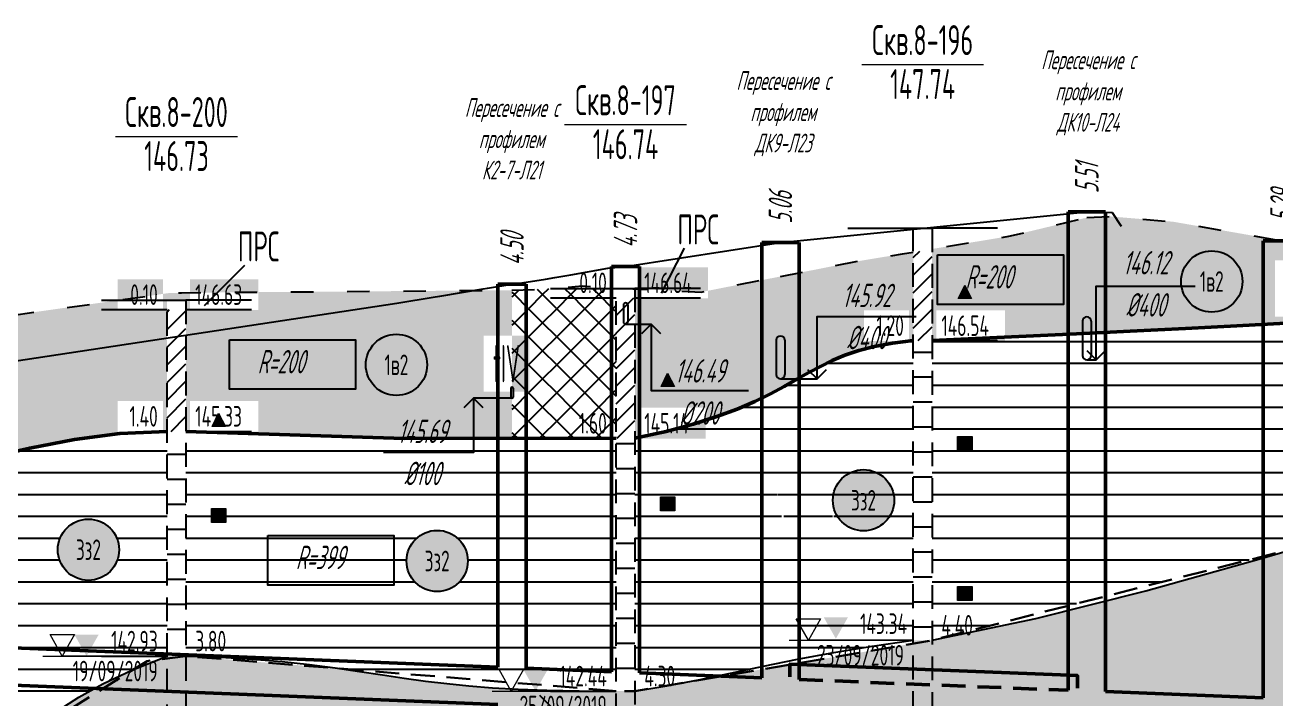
# Model space of a CAD drawing. Header units: metres. Extents: x -30 to 1753, y -860 to 400.
# Drawn here: x 185.7 to 319.2, y -205.3 to -133.3 of the extents above; entities that cross this region are included whole.
import ezdxf
from ezdxf.enums import TextEntityAlignment as Align

# ---------------------------------------------------------------- set-up
doc = ezdxf.new("R2010")
doc.units = ezdxf.units.M
doc.header["$LTSCALE"] = 0.2
doc.linetypes.add('ACAD_ISO03W100', pattern=[30, 12, -18])
doc.linetypes.add('штриховая', pattern=[19.05, 12.7, -6.35])
for name, color, linetype in [('Level 1', 7, 'Continuous'), ('МГТ_ИГ_Геология', 252, 'Continuous'), ('Примыкания', 7, 'Continuous'), ('Проектная земля', 7, 'Continuous'), ('Трубы', 7, 'Continuous'), ('Узлы', 7, 'Continuous'), ('Футляры', 7, 'Continuous'), ('Чёрная земля', 7, 'ACAD_ISO03W100')]:
    doc.layers.add(name, color=color, linetype=linetype)
doc.styles.add('SPDS', font='SPDS', dxfattribs={"width": 0.7, "oblique": 15, "height": 2.5})
doc.styles.get("Standard").update_dxf_attribs({"font": 'SPDS.shx', "width": 0.7, "oblique": 15, "height": 3})
doc.styles.add('Стиль Simplex', font='simplex.shx')
doc.dimstyles.new('ISO-25', dxfattribs={"dimtxt": 2.5, "dimasz": 2.5, "dimexe": 1.25, "dimexo": 0.625, "dimtad": 1, "dimtxsty": 'Standard', "dimcen": 2.5, "dimadec": 0, "dimazin": 0, "dimtfac": 1, "dimtmove": 0, "dimatfit": 3, "dimfxl": 1, "dimarcsym": 0})
pattern_1 = [(225, (3.8933, 581.8943), (3e-16, -3), [2.1213, -2.121341]), (315, (2.3933, 583.3943), (3, 0), [2.1213, -2.121341]), (45, (0.8933, 581.8943), (0, 3), [2.1213, -2.121341]), (135, (2.3933, 580.3943), (-3, 3e-16), [2.1213, -2.121341])]

# ---------------------------------------------------------------- blocks, each defined once
blk = doc.blocks.new('_OBLIQUE')
at = {"color": 0, "linetype": 'ByBlock', "lineweight": -2}
blk.add_line((0.5, 0.5), (-0.5, -0.5), dxfattribs=at)
blk = doc.blocks.new('*D27')
at = {"layer": 'Defpoints', "color": 0, "transparency": 16777216}
for p in [(241.8, -206.12), (241.8, -229.45), (241.8, -229.45)]:
    blk.add_point(p, dxfattribs=at)
at = {"layer": 'Примыкания', "color": 0, "lineweight": -2, "transparency": 16777216}
for p, q in [((241.8, -206.12), (241.8, -214.02)), ((242.43, -206.12), (243.05, -206.12)), ((241.8, -229.45), (241.8, -221)), ((242.42, -229.45), (243.05, -229.45))]:
    blk.add_line(p, q, dxfattribs=at)
at = {"layer": 'Примыкания', "color": 0, "lineweight": -2, "transparency": 16777216, "xscale": 2.5, "yscale": 2.5, "zscale": 2.5}
for p, rotation in [((241.8, -206.12), 89.99508822452093), ((241.8, -229.45), 269.995088224521)]:
    blk.add_blockref('_OBLIQUE', p, dxfattribs=dict(at, rotation=rotation))
at = {"layer": 'Примыкания', "color": 0, "transparency": 16777216, "insert": (241.8, -217.51), "char_height": 3, "width": 5.8875, "attachment_point": 5, "rotation": 89.9951}
blk.add_mtext('2,33', dxfattribs=at)
blk = doc.blocks.new('PR_KV')
at = {"layer": 'Level 1', "linetype": 'Continuous', "lineweight": 0}
blk.add_hatch(color=252, dxfattribs=at).paths.add_polyline_path([(-0.077, 0.075), (0.077, 0.075), (0.077, -0.075), (-0.077, -0.075)])
at = {"layer": 'Level 1', "color": 252, "linetype": 'Continuous', "lineweight": 0, "flags": 128}
blk.add_lwpolyline([(-0.077, 0.075), (0.077, 0.075), (0.077, -0.075), (-0.077, -0.075)], close=True, dxfattribs=at)
blk = doc.blocks.new('PR_TR')
at = {"layer": 'Level 1', "linetype": 'Continuous', "lineweight": 0}
blk.add_hatch(color=252, dxfattribs=at).paths.add_polyline_path([(0.072, -0.049), (-0.071, -0.049), (-0.001, 0.094)])
at = {"layer": 'Level 1', "color": 252, "linetype": 'Continuous', "lineweight": 0, "flags": 128}
blk.add_lwpolyline([(0.072, -0.049), (-0.071, -0.049), (-0.001, 0.094)], close=True, dxfattribs=at)
blk = doc.blocks.new('круг3_-25_2')
at = {"true_color": 0xffffff}
blk.add_hatch(color=7, dxfattribs=at).paths.add_polyline_path([(-0.327, 0, 1), (0.327, 0, 1)])
at = {"color": 7, "lineweight": 25}
blk.add_circle((0, 0), 0.327, dxfattribs=at)
at = {"color": 18, "lineweight": 25, "true_color": 0x000000, "style": 'Стиль Simplex', "width": 0.590909}
blk.add_text('3з2', height=0.22, dxfattribs=at).set_placement((0, 0), align=Align.MIDDLE_CENTER)
blk = doc.blocks.new('круг1_-30_2')
at = {"layer": 'МГТ_ИГ_Геология', "true_color": 0xffffff}
blk.add_hatch(color=7, dxfattribs=at).paths.add_polyline_path([(-0.327, 0, 1), (0.327, 0, 1)])
at = {"color": 7, "lineweight": 25}
blk.add_circle((0, 0), 0.327, dxfattribs=at)
at = {"color": 7, "lineweight": 25, "style": 'Стиль Simplex', "width": 0.590909}
blk.add_text('1в2', height=0.22, dxfattribs=at).set_placement((0, 0), align=Align.MIDDLE_CENTER)

msp = doc.modelspace()

# ---------------------------------------------------------------- hatches: boundary and pattern name
at = {"layer": 'МГТ_ИГ_Геология'}
h = msp.add_hatch(dxfattribs=at)
h.set_pattern_fill('GR24', color=256, scale=10, style=0, pattern_type=2)
h.set_pattern_definition(pattern_1)
h.paths.add_polyline_path([(126.388, -174.716), (120.969, -176.343), (104.54, -179.552), (90.901, -182.3), (82.5, -184.156), (82.5, -188.795), (126.388, -188.795)])
edge = h.paths.add_edge_path(flags=16)
edge.add_arc((113.942, -183.678), 3.273, 0, 360)
h.paths.add_polyline_path([(126.388, -188.795), (82.5, -188.795), (82.5, -203.972), (126.388, -203.972)])
edge = h.paths.add_edge_path(flags=16)
edge.add_arc((112.751, -198.164), 0.305, 0, 360)
h.paths.add_polyline_path([(134.967, -173.795), (136.967, -173.795), (136.967, -188.795), (139.681, -186.711), (141.772, -184.992), (143.387, -183.415), (144.673, -181.761), (145.776, -179.808), (146.841, -177.336), (148.015, -174.123), (149.445, -169.95), (131.678, -173.388), (129.107, -173.418), (126.638, -175.21), (126.388, -174.716), (126.388, -188.795), (134.967, -188.795)])
h.paths.add_polyline_path([(139.756, -181.289), (140.456, -179.859), (141.186, -181.289)], flags=16)
h.paths.add_polyline_path([(134.967, -188.795), (126.388, -188.795), (126.388, -203.972), (134.967, -203.972)])
h.paths.add_polyline_path([(150.115, -190.146), (152.618, -187.066), (155.174, -184.83), (155.174, -168.841), (149.445, -169.95), (148.015, -174.123), (146.841, -177.336), (145.776, -179.808), (144.673, -181.761), (143.387, -183.415), (141.772, -184.992), (139.681, -186.711), (136.967, -188.795), (136.967, -203.795), (140.222, -202.318), (143.002, -199.909), (145.469, -196.874), (147.786, -193.518)])
h.paths.add_polyline_path([(141.237, -196.045), (141.237, -197.545), (139.697, -197.545), (139.697, -196.045)], flags=16)
h.paths.add_polyline_path([(158.794, -168.15), (155.174, -168.841), (155.174, -184.83), (155.457, -184.582), (158.794, -183)])
h.paths.add_polyline_path([(166.379, -168), (160.794, -168), (160.794, -183), (166.328, -182.511), (166.379, -182.503)])
h.paths.add_polyline_path([(182.125, -170.958), (182.412, -169.551), (182.587, -168.131), (182.694, -166.515), (182.778, -164.522), (170.045, -166.33), (168.235, -166.344), (166.379, -166.701), (166.379, -182.503), (171.552, -181.695), (176.543, -180.671), (178.963, -180.117), (180.146, -176.933), (181.037, -174.466), (181.682, -172.536)])
edge = h.paths.add_edge_path(flags=16)
edge.add_arc((170.325, -173.848), 3.273, 0, 360)
h.paths.add_polyline_path([(200.819, -162.7), (195.608, -162.7), (182.778, -164.522), (182.694, -166.515), (182.587, -168.131), (182.412, -169.551), (182.125, -170.958), (181.682, -172.536), (181.037, -174.466), (180.146, -176.933), (178.963, -180.117), (181.383, -179.563), (186.151, -178.49), (190.926, -177.575), (195.789, -176.937), (200.819, -176.7)])
h.paths.add_polyline_path([(237.624, -161.634), (202.347, -161.897), (200.922, -161.945), (195.608, -162.7), (200.819, -162.7), (202.819, -162.7), (202.819, -176.7), (226.111, -177.452), (237.624, -177.452)])
edge = h.paths.add_edge_path(flags=16)
edge.add_arc((225.294, -169.595), 3.273, 0, 360)
h.paths.add_polyline_path([(207.038, -176.194), (205.608, -176.194), (206.308, -174.764)], flags=16)
h.paths.add_polyline_path([(266.274, -160.162), (257.828, -161.825), (250.744, -161.486), (250.744, -177.438), (254.082, -176.702), (256.98, -175.929), (259.489, -175.13), (261.662, -174.318), (263.549, -173.502), (265.204, -172.693), (266.274, -172.121)])
h.paths.add_polyline_path([(254.963, -171.932), (253.533, -171.932), (254.233, -170.502)], flags=16)
h.paths.add_polyline_path([(280.454, -157.554), (279.313, -157.743), (274.493, -158.543), (266.274, -160.162), (266.274, -172.121), (266.678, -171.905), (268.023, -171.146), (269.292, -170.429), (270.536, -169.758), (271.809, -169.139), (273.163, -168.578), (274.652, -168.08), (276.328, -167.649), (278.245, -167.293), (280.454, -167.015)])
h.paths.add_polyline_path([(298.974, -153.875), (290.834, -155.837), (282.454, -157.223), (282.454, -167.015), (290.169, -166.645), (297.179, -166.306), (298.974, -166.219)])
h.paths.add_polyline_path([(286.674, -162.509), (285.244, -162.509), (285.944, -161.079)], flags=16)
h.paths.add_polyline_path([(319.926, -156.36), (319.802, -156.351), (308.198, -154.315), (301.392, -153.74), (298.974, -153.875), (298.974, -166.219), (303.587, -165.994), (309.495, -165.701), (315.004, -165.42), (319.921, -165.16)])
edge = h.paths.add_edge_path(flags=16)
edge.add_arc((312.313, -160.697), 3.273, 0, 360)
h.paths.add_polyline_path([(337.424, -162.189), (337.011, -161.256), (336.732, -160.3), (336.542, -159.305), (336.393, -158.249), (336.241, -157.114), (336.039, -155.881), (320.631, -156.277), (319.926, -156.36), (319.921, -165.16), (320.217, -165.145), (325.235, -164.87), (330.159, -164.587), (335.078, -164.294), (338.834, -164.07), (338.016, -163.121)])
h.paths.add_polyline_path([(370.831, -154.059), (369.327, -154.285), (352.162, -155.991), (343.45, -155.701), (338.529, -155.817), (336.039, -155.881), (336.241, -157.114), (336.393, -158.249), (336.542, -159.305), (336.732, -160.3), (337.011, -161.256), (337.424, -162.189), (338.016, -163.121), (338.834, -164.07), (340.018, -163.999), (344.993, -163.711), (350.014, -163.443), (355.096, -163.204), (360.251, -163.007), (365.492, -162.86), (370.804, -162.777), (370.831, -162.739)])
edge = h.paths.add_edge_path(flags=16)
edge.add_arc((353.112, -159.516), 3.273, 0, 360)
h.paths.add_polyline_path([(137.417, -188.845), (144.708, -188.845), (144.708, -185.545), (137.417, -185.545)], flags=16)
h.paths.add_polyline_path([(129.703, -188.845), (134.517, -188.845), (134.517, -185.545), (129.703, -185.545)])
h.paths.add_polyline_path([(129.455, -203.845), (134.517, -203.845), (134.517, -200.545), (129.455, -200.545)], flags=16)
h.paths.add_polyline_path([(153.529, -183.05), (158.344, -183.05), (158.344, -179.75), (153.529, -179.75)])
h.paths.add_polyline_path([(137.417, -203.845), (144.708, -203.845), (144.708, -200.545), (137.417, -200.545)])
h.paths.add_polyline_path([(161.244, -183.05), (168.534, -183.05), (168.534, -179.75), (161.244, -179.75)])
h.paths.add_polyline_path([(161.244, -168.05), (168.534, -168.05), (168.534, -164.75), (161.244, -164.75)])
h.paths.add_polyline_path([(195.554, -176.75), (200.369, -176.75), (200.369, -173.45), (195.554, -173.45)], flags=16)
h.paths.add_polyline_path([(195.554, -163.75), (200.369, -163.75), (200.369, -160.45), (195.554, -160.45)])
h.paths.add_polyline_path([(234.596, -172.467), (239.491, -172.467), (239.491, -166.467), (234.596, -166.467)])
h.paths.add_polyline_path([(203.269, -176.75), (210.559, -176.75), (210.559, -173.45), (203.269, -173.45)], flags=17)
h.paths.add_polyline_path([(203.269, -163.75), (210.559, -163.75), (210.559, -160.45), (203.269, -160.45)])
h.paths.add_polyline_path([(251.194, -177.488), (258.299, -177.488), (258.299, -174.188), (251.194, -174.188)])
h.paths.add_polyline_path([(251.194, -162.488), (258.547, -162.488), (258.547, -159.188), (251.194, -159.188)])
h.paths.add_polyline_path([(275.19, -167.065), (280.004, -167.065), (280.004, -163.765), (275.19, -163.765)], flags=16)
h.paths.add_polyline_path([(282.904, -167.065), (290.257, -167.065), (290.257, -163.765), (282.904, -163.765)])
h.paths.add_polyline_path([(310.247, -162.347), (314.38, -162.347), (314.38, -159.047), (310.247, -159.047)], flags=0)
h.paths.add_polyline_path([(319.074, -164.455), (323.97, -164.455), (323.97, -158.455), (319.074, -158.455)])
h.paths.add_polyline_path([(350.21, -161.166), (356.015, -161.166), (356.015, -157.866), (350.21, -157.866)], flags=16)
h = msp.add_hatch(dxfattribs=at)
h.set_pattern_fill('CONSIST', color=256, scale=0.42, style=0, pattern_type=2)
h.set_pattern_definition([(45, (263.9291, -1632.4148), (-0.9429269, 0.9429269), [])])
h.paths.add_polyline_path([(282.454, -157.223), (280.454, -157.554), (280.454, -167.015), (282.454, -167.015)])
h = msp.add_hatch(dxfattribs=at)
h.set_pattern_fill('GR24', color=256, scale=10, style=0, pattern_type=2)
h.set_pattern_definition(pattern_1)
h.paths.add_polyline_path([(248.744, -161.438), (241.776, -161.438), (241.213, -161.485), (237.624, -161.634), (237.624, -177.445), (248.744, -177.438)])
h.paths.add_polyline_path([(234.596, -172.467), (239.491, -172.467), (239.491, -166.467), (234.596, -166.467)], flags=9)
h.paths.add_polyline_path([(243.48, -177.488), (248.294, -177.488), (248.294, -174.188), (243.48, -174.188)], flags=9)
h.paths.add_polyline_path([(243.48, -162.488), (248.294, -162.488), (248.294, -159.188), (243.48, -159.188)], flags=9)
h = msp.add_hatch(dxfattribs=at)
h.set_pattern_fill('GR07', color=256, scale=10, style=0, pattern_type=2)
h.set_pattern_definition([(0, (0.803, 581.894), (0, 7), [16.33, 0]), (0, (0.803, 584.224), (0, 7), [16.33, 0]), (0, (0.803, 586.564), (0, 7), [16.33, 0])])
h.paths.add_polyline_path([(200.819, -176.7), (195.789, -176.937), (190.926, -177.575), (186.151, -178.49), (181.383, -179.563), (183.737, -189.837), (181.937, -201.237), (176.604, -214.941), (177.595, -214.46), (177.733, -214.387), (184.434, -210.178), (184.466, -210.153), (185.933, -208.972), (187.505, -207.731), (189.294, -206.432), (191.408, -205.077), (193.96, -203.669), (197.06, -202.209), (197.226, -202.143), (198.677, -201.231), (199.881, -201.076), (200.819, -200.7)])
edge = h.paths.add_edge_path(flags=16)
edge.add_arc((192.42, -189.344), 3.273, 0, 360)
h.paths.add_polyline_path([(237.624, -177.445), (226.111, -177.452), (202.819, -176.7), (202.819, -200.7), (206.508, -200.815), (209.918, -201.016), (213.078, -201.287), (216.017, -201.609), (218.763, -201.965), (219.297, -202.041), (237.004, -203.483), (236.244, -202.138), (237.624, -202.138)])
edge = h.paths.add_edge_path(flags=16)
edge.add_arc((229.64, -190.547), 3.273, 0, 360)
h.paths.add_polyline_path([(207.089, -186.45), (205.549, -186.45), (205.549, -184.95), (207.089, -184.95)], flags=16)
h.paths.add_polyline_path([(237.004, -203.483), (219.297, -202.041), (221.345, -202.336), (223.792, -202.706), (226.132, -203.056), (228.402, -203.371), (230.673, -203.648), (233.024, -203.885), (235.534, -204.081), (237.402, -204.186)])
h.paths.add_polyline_path([(238.715, -203.622), (237.703, -204.157), (237.678, -204.202), (238.282, -204.236), (241.347, -204.348), (244.808, -204.416), (248.744, -204.438)])
h.paths.add_polyline_path([(248.744, -177.438), (237.631, -177.445), (237.624, -177.452), (237.624, -202.138), (238.844, -202.138), (238.037, -203.567), (248.744, -204.438)])
edge = h.paths.add_edge_path()
edge.add_arc((269.19, -184.062), 3.273, 180, 207.033, ccw=False)
edge.add_arc((269.19, -184.062), 3.273, 152.967, 180, ccw=False)
edge.add_line((266.274, -182.575), (266.274, -172.121))
edge.add_line((266.274, -172.121), (265.204, -172.693))
edge.add_line((265.204, -172.693), (263.549, -173.502))
edge.add_line((263.549, -173.502), (261.662, -174.318))
edge.add_line((261.662, -174.318), (259.489, -175.13))
edge.add_line((259.489, -175.13), (256.98, -175.929))
edge.add_line((256.98, -175.929), (254.082, -176.702))
edge.add_line((254.082, -176.702), (250.744, -177.438))
edge.add_line((250.744, -177.438), (250.744, -204.438))
edge.add_line((250.744, -204.438), (255.507, -203.624))
edge.add_line((255.507, -203.624), (257.519, -203.241))
edge.add_line((257.519, -203.241), (260.942, -202.537))
edge.add_line((260.942, -202.537), (264.457, -201.796))
edge.add_line((264.457, -201.796), (266.274, -201.424))
edge.add_line((266.274, -201.424), (266.274, -185.55))
h.paths.add_polyline_path([(255.014, -185.188), (253.474, -185.188), (253.474, -183.688), (255.014, -183.688)], flags=16)
edge = h.paths.add_edge_path()
edge.add_line((280.454, -167.015), (278.245, -167.293))
edge.add_line((278.245, -167.293), (276.328, -167.649))
edge.add_line((276.328, -167.649), (274.652, -168.08))
edge.add_line((274.652, -168.08), (273.163, -168.578))
edge.add_line((273.163, -168.578), (271.809, -169.139))
edge.add_line((271.809, -169.139), (270.536, -169.758))
edge.add_line((270.536, -169.758), (269.292, -170.429))
edge.add_line((269.292, -170.429), (268.023, -171.146))
edge.add_line((268.023, -171.146), (266.678, -171.905))
edge.add_line((266.678, -171.905), (266.274, -172.121))
edge.add_line((266.274, -172.121), (266.274, -182.575))
edge.add_arc((269.241, -183.847), 3.228, 156.78387, 356.18313)
edge.add_arc((269.19, -184.062), 3.273, 207.033, 360, ccw=False)
edge.add_line((266.274, -185.55), (266.274, -201.424))
edge.add_line((266.274, -201.424), (268.115, -201.048))
edge.add_line((268.115, -201.048), (271.967, -200.317))
edge.add_line((271.967, -200.317), (276.063, -199.63))
edge.add_line((276.063, -199.63), (280.454, -199.015))
edge.add_line((280.454, -199.015), (280.454, -167.015))
h.paths.add_polyline_path([(298.974, -166.219), (297.179, -166.306), (290.169, -166.645), (282.454, -167.015), (282.454, -199.015), (298.974, -194.824)])
h.paths.add_polyline_path([(286.724, -178.765), (285.184, -178.765), (285.184, -177.265), (286.724, -177.265)], flags=16)
h.paths.add_polyline_path([(286.724, -193.265), (286.724, -194.765), (285.184, -194.765), (285.184, -193.265)], flags=16)
h.paths.add_polyline_path([(319.921, -165.16), (315.004, -165.42), (309.495, -165.701), (303.587, -165.994), (298.974, -166.219), (298.974, -194.824), (319.91, -189.513)])
h.paths.add_polyline_path([(370.831, -162.777), (365.492, -162.86), (360.251, -163.007), (355.096, -163.204), (350.014, -163.443), (344.993, -163.711), (340.018, -163.999), (335.078, -164.294), (330.159, -164.587), (325.235, -164.87), (320.217, -165.145), (319.921, -165.16), (319.91, -189.513), (321.799, -189.034), (329.4, -186.813), (341.123, -183.411), (352.162, -180.397), (362.178, -178.037), (370.831, -176.595)])
edge = h.paths.add_edge_path(flags=0)
edge.add_arc((328.661, -176.132), 0.625, 0, 360)
h.paths.add_polyline_path([(326.626, -177.782), (330.697, -177.782), (330.697, -174.482), (326.626, -174.482)], flags=16)
h = msp.add_hatch(dxfattribs=at)
h.set_pattern_fill('CONSIST', color=256, scale=0.42, style=0, pattern_type=2)
h.set_pattern_definition([(45, (200.5145, -1628.8384), (-0.9429269, 0.9429269), [])])
h.paths.add_polyline_path([(248.744, -162.438), (250.744, -162.438), (250.744, -177.438), (248.744, -177.438)])
h = msp.add_hatch(dxfattribs=at)
h.set_pattern_fill('CONSIST', color=256, scale=0.42, style=0, pattern_type=2)
h.set_pattern_definition([(45, (103.8789, -1630), (-0.9429269, 0.9429269), [])])
h.paths.add_polyline_path([(200.819, -163.7), (202.819, -163.7), (202.819, -176.7), (200.819, -176.7)])
h = msp.add_hatch(dxfattribs=at)
h.set_pattern_fill('CONSIST', color=256, scale=0.84, angle=-44.99996, style=0, pattern_type=2)
h.set_pattern_definition([(4e-05, (263.929, -1632.4148), (-2e-06, 2.667), [])])
h.paths.add_polyline_path([(280.454, -167.015), (282.454, -167.015), (282.454, -199.015), (280.454, -199.015)])
h = msp.add_hatch(dxfattribs=at)
h.set_pattern_fill('GR28', color=256, scale=10, style=0, pattern_type=2)
h.set_pattern_definition([(90, (0.8933, 581.9743), (-2.5, 2.5), [0.11, -4.89]), (45, (0.8933, 582.0843), (-2.5, 2.5), [0.113137, -3.422397]), (0, (0.9733, 582.1643), (2.5, 2.5), [0.11, -4.89]), (315, (1.0833, 582.1643), (2.5, 2.5), [0.113137, -3.422397]), (90, (1.1633, 581.9743), (-2.5, 2.5), [0.11, -4.89]), (45, (1.0833, 581.8943), (-2.5, 2.5), [0.113137, -3.422397]), (0, (0.9733, 581.8943), (2.5, 2.5), [0.11, -4.89]), (315, (0.8933, 581.9743), (2.5, 2.5), [0.113137, -3.422397])])
h.paths.add_polyline_path([(126.388, -225.83), (82.5, -225.83), (82.5, -243.795), (126.388, -243.795)])
h.paths.add_polyline_path([(109.776, -233.339, -1), (116.322, -233.339, -1)], flags=16)
h.paths.add_polyline_path([(126.388, -211.795), (82.5, -211.795), (82.5, -225.83), (123.767, -225.83), (122.467, -223.53), (125.067, -223.53), (123.767, -225.83), (126.388, -225.83)])
h.paths.add_polyline_path([(155.174, -220.933), (152.297, -219.763), (149.582, -218.375), (147.076, -216.909), (144.671, -215.441), (142.257, -214.049), (139.726, -212.808), (136.967, -211.795), (136.967, -225.999), (155.174, -222.663)])
h.paths.add_polyline_path([(140.519, -218.756, -1), (143.985, -218.756, -1)], flags=16)
h.paths.add_polyline_path([(155.174, -222.663), (136.967, -225.999), (136.967, -243.795), (145.81, -244.843), (147.093, -243.779), (148.153, -242.921), (149.027, -242.239), (149.754, -241.702), (150.372, -241.281), (150.92, -240.945), (151.435, -240.664), (151.957, -240.408), (152.518, -240.154), (153.137, -239.903), (153.827, -239.666), (154.6, -239.451), (155.174, -239.33)])
h.paths.add_polyline_path([(143.985, -234.756, -1), (140.519, -234.756, -1)], flags=16)
h.paths.add_polyline_path([(141.186, -232.289), (139.756, -232.289), (140.456, -230.859)], flags=16)
h.paths.add_polyline_path([(158.794, -222), (155.174, -222.663), (155.174, -239.33), (155.47, -239.267), (156.45, -239.125), (157.554, -239.033), (158.794, -239)])
h.paths.add_polyline_path([(166.379, -219.567), (166.248, -219.624), (165.283, -220.045), (160.794, -222), (160.794, -239, 0.0322143), (166.379, -238.914)])
h.paths.add_polyline_path([(164.283, -233.064), (165.013, -234.494), (163.583, -234.494)], flags=16)
h.paths.add_polyline_path([(200.819, -200.956), (199.881, -201.076), (197.226, -202.143), (184.434, -210.178), (182.993, -211.272), (181.41, -212.335), (179.635, -213.381), (177.733, -214.387), (176.524, -215.146), (166.379, -219.567), (166.379, -238.914, 0.010281), (168.154, -238.736, 0.0912116), (171.452, -237.706, 0.00117), (177.95, -234.265, 0.0016633), (182.506, -231.818, 0.0022185), (187.114, -229.299, -0.0020428), (192.117, -226.56, -0.0716501), (194.74, -225.592, -0.0324828), (200.819, -224.7)])
h.paths.add_polyline_path([(187.814, -223.495, -1), (181.268, -223.495, -1)], flags=16)
h.paths.add_polyline_path([(197.226, -202.143), (197.06, -202.209), (193.96, -203.669), (191.408, -205.077), (189.294, -206.432), (187.505, -207.731), (185.933, -208.972), (184.466, -210.153), (184.434, -210.178)], flags=17)
h.paths.add_polyline_path([(237.624, -204.438), (237.544, -204.438), (237.402, -204.186), (235.534, -204.081), (233.024, -203.885), (230.673, -203.648), (228.402, -203.371), (226.132, -203.056), (223.792, -202.706), (221.345, -202.336), (219.297, -202.041), (202.819, -200.7), (202.819, -224.7), (207.197, -224.824), (210.94, -225.059), (214.127, -225.38), (216.837, -225.762), (219.152, -226.181), (221.149, -226.611), (222.911, -227.028), (224.515, -227.406), (226.031, -227.726), (227.482, -227.989), (228.88, -228.202), (230.236, -228.37), (231.563, -228.501), (232.872, -228.6), (234.175, -228.674), (235.483, -228.73), (236.812, -228.772), (237.624, -228.788)])
h.paths.add_polyline_path([(206.308, -218.764), (207.038, -220.194), (205.608, -220.194)], flags=16)
h.paths.add_polyline_path([(206.371, -212.661, -1), (209.836, -212.661, -1)], flags=16)
h.paths.add_polyline_path([(223.933, -218.357, -1), (217.388, -218.357, -1)], flags=16)
h.paths.add_polyline_path([(248.744, -204.438), (241.744, -204.438), (237.624, -204.438), (237.624, -228.788), (238.183, -228.799), (239.623, -228.806), (241.157, -228.791), (242.811, -228.75), (244.61, -228.68), (246.579, -228.577), (248.744, -228.438)])
h.paths.add_polyline_path([(266.274, -201.782), (255.507, -203.624), (254.137, -203.884), (250.744, -204.438), (250.744, -228.438), (254.341, -229.121), (257.443, -230.613), (260.171, -232.757), (262.644, -235.396), (264.98, -238.375), (266.274, -238.154)])
h.paths.add_polyline_path([(257.762, -216.4, -1), (254.296, -216.4, -1)], flags=16)
h.paths.add_polyline_path([(254.233, -225.502), (254.963, -226.932), (253.533, -226.932)], flags=16)
h.paths.add_polyline_path([(280.454, -199.357), (266.274, -201.782), (266.274, -238.154), (267.386, -237.965), (269.294, -237.654), (270.887, -237.429), (272.344, -237.272), (273.848, -237.168), (275.581, -237.102), (277.722, -237.056), (280.454, -237.015)])
h.paths.add_polyline_path([(298.974, -195.32), (293.521, -196.704), (282.454, -199.015), (282.454, -237.015), (288.745, -237.441), (294.323, -238.253), (298.974, -239.259)])
h.paths.add_polyline_path([(286.006, -217.976, -1), (289.472, -217.976, -1)], flags=16)
h.paths.add_polyline_path([(285.944, -231.079), (286.674, -232.509), (285.244, -232.509)], flags=16)
h.paths.add_polyline_path([(319.91, -189.586), (317.333, -190.339), (305.26, -193.724), (298.974, -195.32), (298.974, -239.259), (299.298, -239.329), (303.78, -240.545), (307.88, -241.78), (311.707, -242.911), (315.372, -243.815), (318.985, -244.369), (319.883, -244.261)])
h.paths.add_polyline_path([(370.831, -176.595), (321.799, -189.034), (319.976, -189.567), (319.883, -244.261), (370.831, -238.09)])
h.paths.add_polyline_path([(336.316, -217.111, -1), (329.77, -217.111, -1)], flags=16)
h.paths.add_polyline_path([(370.831, -176.595), (362.178, -178.037), (352.162, -180.397), (341.123, -183.411), (329.4, -186.813), (321.799, -189.034)], flags=17)
h.paths.add_polyline_path([(282.904, -237.065), (290.257, -237.065), (290.257, -233.765), (282.904, -233.765)], flags=25)
h.paths.add_polyline_path([(282.904, -199.065), (287.966, -199.065), (287.966, -195.765), (282.904, -195.765)], flags=24)
h.paths.add_polyline_path([(313.22, -212.319), (317.887, -212.319), (317.887, -206.319), (313.22, -206.319)], flags=24)
h.paths.add_polyline_path([(330.853, -218.761), (335.234, -218.761), (335.234, -215.461), (330.853, -215.461)], flags=8)
h = msp.add_hatch(dxfattribs=at)
h.set_pattern_fill('CONSIST', color=256, scale=0.84, angle=-44.99996, style=0, pattern_type=2)
h.set_pattern_definition([(4e-05, (103.8789, -1630), (-2e-06, 2.667), [])])
h.paths.add_polyline_path([(200.819, -176.7), (202.819, -176.7), (202.819, -200.7), (200.819, -200.7)])
h = msp.add_hatch(dxfattribs=at)
h.set_pattern_fill('CONSIST', color=256, scale=0.84, angle=-44.99996, style=0, pattern_type=2)
h.set_pattern_definition([(4e-05, (200.5145, -1628.8384), (-2e-06, 2.667), [])])
h.paths.add_polyline_path([(248.744, -177.438), (250.744, -177.438), (250.744, -204.438), (248.744, -204.438)])
at = {"layer": 'МГТ_ИГ_Геология', "true_color": 0x0000ff}
for points in [[(272.191, -198.848), (270.891, -196.548), (273.491, -196.548)], [(192.219, -200.7), (190.919, -198.4), (193.519, -198.4)], [(240.144, -204.438), (238.844, -202.138), (241.444, -202.138)]]:
    msp.add_hatch(color=5, dxfattribs=at).paths.add_polyline_path(points)
at = {"layer": 'МГТ_ИГ_Геология'}
for points in [[(280.454, -199.015), (282.454, -199.015), (282.454, -237.015), (280.454, -237.015)], [(200.819, -200.7), (202.819, -200.7), (202.819, -224.7), (200.819, -224.7)], [(248.744, -204.438), (250.744, -204.438), (250.744, -228.438), (248.744, -228.438)]]:
    msp.add_hatch(color=256, dxfattribs=at).paths.add_polyline_path(points)

# ---------------------------------------------------------------- linework, layer by layer
at = {"layer": 'МГТ_ИГ_Геология', "linetype": 'Continuous', "lineweight": 0}
for p, q in [((274.954, -137.515), (287.954, -137.515)), ((243.244, -143.938), (256.244, -143.938)), ((195.319, -145.2), (208.319, -145.2))]:
    msp.add_line(p, q, dxfattribs=at)
at = {"layer": 'МГТ_ИГ_Геология', "linetype": 'Continuous', "lineweight": 25}
for p, q in [((273.454, -155.015), (280.454, -155.015)), ((289.454, -155.015), (282.454, -155.015)), ((241.744, -161.438), (248.744, -161.438)), ((257.744, -161.438), (250.744, -161.438)), ((193.819, -162.7), (200.819, -162.7)), ((209.819, -162.7), (202.819, -162.7)), ((241.744, -162.438), (248.744, -162.438)), ((250.744, -162.438), (257.744, -162.438)), ((193.819, -163.7), (200.819, -163.7)), ((202.819, -163.7), (209.819, -163.7)), ((282.454, -167.015), (289.454, -167.015)), ((202.819, -176.7), (209.819, -176.7)), ((241.744, -177.438), (248.744, -177.438)), ((193.819, -200.7), (200.819, -200.7)), ((241.744, -204.438), (248.744, -204.438))]:
    msp.add_line(p, q, dxfattribs=at)
at = {"layer": 'МГТ_ИГ_Геология', "linetype": 'штриховая', "lineweight": 25}
for points in [[(280.454, -155.015), (282.454, -155.015), (282.454, -248.915), (280.454, -248.915), (280.454, -155.015), (280.454, -155.015)], [(248.744, -161.438), (250.744, -161.438), (250.744, -245.338), (248.744, -245.338), (248.744, -161.438), (248.744, -161.438)], [(200.819, -162.7), (202.819, -162.7), (202.819, -246.5), (200.819, -246.5), (200.819, -162.7), (200.819, -162.7)]]:
    msp.add_lwpolyline(points, close=True, dxfattribs=at)
at = {"layer": 'МГТ_ИГ_Геология', "linetype": 'Continuous', "lineweight": 25, "flags": 128}
for points in [[(253.566, -161.942), (256.037, -157.145)], [(253.566, -161.942), (256.037, -157.145)], [(204.798, -163.271), (209.126, -158.96)], [(204.798, -163.271), (209.126, -158.96)], [(282.454, -199.015), (293.521, -196.704), (305.26, -193.724), (317.333, -190.339), (329.4, -186.813), (341.123, -183.411), (352.162, -180.397), (362.178, -178.037), (370.831, -176.595)], [(250.744, -204.438), (254.137, -203.884), (257.519, -203.241), (260.942, -202.537), (264.457, -201.796), (268.115, -201.048), (271.967, -200.317), (276.063, -199.63), (280.454, -199.015)], [(160.794, -222), (165.283, -220.045), (169.133, -218.362), (172.419, -216.902), (175.214, -215.617), (177.595, -214.46), (179.635, -213.381), (181.41, -212.335), (182.993, -211.272), (184.466, -210.153), (185.933, -208.972), (187.505, -207.731), (189.294, -206.432), (191.408, -205.077), (193.96, -203.669), (197.06, -202.209), (200.819, -200.7)], [(202.819, -200.7), (206.508, -200.815), (209.918, -201.016), (213.078, -201.287), (216.017, -201.609), (218.763, -201.965), (221.345, -202.336), (223.792, -202.706), (226.132, -203.056), (228.402, -203.371), (230.673, -203.648), (233.024, -203.885), (235.534, -204.081), (238.282, -204.236), (241.347, -204.348), (244.808, -204.416), (248.744, -204.438)]]:
    msp.add_lwpolyline(points, dxfattribs=at)
at = {"layer": 'МГТ_ИГ_Геология'}
for points in [[(283.035, -157.849), (296.477, -157.849), (296.477, -163.144), (283.035, -163.144)], [(207.484, -166.912), (220.926, -166.912), (220.926, -172.207), (207.484, -172.207)], [(211.563, -187.818), (225.006, -187.818), (225.006, -193.113), (211.563, -193.113)]]:
    msp.add_lwpolyline(points, close=True, dxfattribs=at)
at = {"layer": 'МГТ_ИГ_Геология', "linetype": 'Continuous', "lineweight": 50, "flags": 128}
for points in [[(282.454, -167.015), (290.169, -166.645), (297.179, -166.306), (303.587, -165.994), (309.495, -165.701), (315.004, -165.42), (320.217, -165.145), (325.235, -164.87), (330.159, -164.587), (335.078, -164.294), (340.018, -163.999), (344.993, -163.711), (350.014, -163.443), (355.096, -163.204), (360.251, -163.007), (365.492, -162.86), (370.831, -162.777)], [(250.744, -177.438), (254.082, -176.702), (256.98, -175.929), (259.489, -175.13), (261.662, -174.318), (263.549, -173.502), (265.204, -172.693), (266.678, -171.905), (268.023, -171.146), (269.292, -170.429), (270.536, -169.758), (271.809, -169.139), (273.163, -168.578), (274.652, -168.08), (276.328, -167.649), (278.245, -167.293), (280.454, -167.015)], [(160.794, -183), (166.328, -182.511), (171.552, -181.695), (176.543, -180.671), (181.383, -179.563), (186.151, -178.49), (190.926, -177.575), (195.789, -176.937), (200.819, -176.7)], [(202.819, -176.7), (226.111, -177.452), (248.744, -177.438)], [(202.819, -176.7), (226.111, -177.452), (248.744, -177.438)]]:
    msp.add_lwpolyline(points, dxfattribs=at)
at = {"layer": 'МГТ_ИГ_Геология', "color": 5, "linetype": 'штриховая', "lineweight": 30, "true_color": 0x0000ff, "flags": 128}
msp.add_lwpolyline([(370.831, -176.595), (282.454, -199.015), (250.744, -204.438), (248.744, -204.438), (202.819, -200.7), (198.677, -201.231), (176.524, -215.146), (160.794, -222), (158.794, -222), (136.967, -225.999), (134.967, -225.83), (82.5, -225.83)], dxfattribs=at)
msp.add_lwpolyline([(370.831, -176.595), (282.454, -199.015), (250.744, -204.438), (248.744, -204.438), (202.819, -200.7), (198.677, -201.231), (176.524, -215.146), (160.794, -222), (158.794, -222), (136.967, -225.999), (134.967, -225.83), (82.5, -225.83)], dxfattribs=at)
at = {"layer": 'МГТ_ИГ_Геология', "color": 5, "linetype": 'Continuous', "lineweight": 0, "true_color": 0x0000ff, "flags": 128}
for points in [[(267.204, -199.015), (280.454, -199.015), (269.254, -199.015), (267.954, -196.715), (270.554, -196.715), (269.254, -199.015)], [(187.569, -200.7), (200.819, -200.7), (189.619, -200.7), (188.319, -198.4), (190.919, -198.4), (189.619, -200.7)], [(235.494, -204.438), (248.744, -204.438), (237.544, -204.438), (236.244, -202.138), (238.844, -202.138), (237.544, -204.438)]]:
    msp.add_lwpolyline(points, dxfattribs=at)
at = {"layer": 'Примыкания'}
for p, q in [((249.516, -163.205), (249.516, -165.029)), ((249.972, -163.205), (249.972, -165.029)), ((298.516, -164.943), (298.516, -168.607)), ((299.432, -164.943), (299.432, -168.607)), ((265.816, -166.98), (265.816, -170.644)), ((266.732, -166.98), (266.732, -170.644)), ((237.506, -172.107), (237.506, -173.051)), ((237.742, -172.107), (237.742, -173.051))]:
    msp.add_line(p, q, dxfattribs=at)
at = {"layer": 'Примыкания', "flags": 128}
for points in [[(298.974, -169.065), (299.974, -169.065), (299.974, -161.198), (310.549, -161.198)], [(249.744, -165.257), (252.475, -165.257), (252.475, -172.343), (262.875, -172.343)], [(251.475, -166.257), (252.475, -165.257), (253.475, -166.257)], [(266.274, -171.102), (270.182, -171.102), (270.182, -164.427), (280.757, -164.427)], [(298.974, -168.065), (299.974, -169.065), (300.974, -168.065)], [(269.182, -170.102), (270.182, -171.102), (271.182, -170.102)], [(237.624, -173.169), (233.522, -173.169), (233.522, -178.949), (223.91, -178.949)], [(232.522, -174.169), (233.522, -173.169), (234.522, -174.169)]]:
    msp.add_lwpolyline(points, dxfattribs=at)
at = {"layer": 'Примыкания'}
for centre, radius, start, end in [((249.744, -163.205), 0.228, 0, 180), ((249.744, -165.029), 0.228, 180, 360), ((298.974, -164.943), 0.458, 0, 180), ((266.274, -166.98), 0.458, 0, 180), ((298.974, -168.607), 0.458, 180, 360), ((266.274, -170.644), 0.458, 180, 360), ((237.624, -172.107), 0.118, 360, 180), ((237.624, -173.051), 0.118, 180, 0)]:
    msp.add_arc(centre, radius, start, end, dxfattribs=at)
at = {"layer": 'Проектная земля', "flags": 128}
for points in [[(266.274, -156.523), (298.974, -153.275)], [(266.274, -156.523), (298.974, -153.275)], [(298.974, -153.275), (301.691, -153.32), (302.629, -154.798)], [(298.974, -153.275), (301.691, -153.32), (302.629, -154.798)], [(249.744, -159.108), (266.274, -156.523)], [(249.744, -159.108), (266.274, -156.523)], [(237.624, -160.982), (238.659, -160.823), (241.188, -160.433), (242.205, -160.269), (243.91, -160), (247.871, -159.274), (249.744, -159.108)], [(237.624, -160.982), (238.659, -160.823), (241.188, -160.433), (242.205, -160.269), (243.91, -160), (247.871, -159.274), (249.744, -159.108)], [(166.379, -171.938), (225.342, -163.009), (229.413, -162.347), (229.941, -162.261), (234.556, -161.485), (234.995, -161.413), (237.624, -160.982)], [(166.379, -171.938), (225.342, -163.009), (229.413, -162.347), (229.941, -162.261), (234.556, -161.485), (234.995, -161.413), (237.624, -160.982)]]:
    msp.add_lwpolyline(points, dxfattribs=at)
at = {"layer": 'Трубы', "lineweight": 50, "flags": 128}
for points in [[(167.379, -199.14), (236.124, -201.889)], [(239.124, -202.009), (248.244, -202.374)], [(251.244, -202.494), (264.274, -203.015)], [(167.379, -203.14), (236.124, -205.89)], [(300.974, -204.483), (317.802, -205.157)]]:
    msp.add_lwpolyline(points, dxfattribs=at)
at = {"layer": 'Трубы', "linetype": 'штриховая', "lineweight": 50, "flags": 128}
msp.add_lwpolyline([(268.274, -203.209), (296.974, -204.357)], dxfattribs=at)
at = {"layer": 'Узлы', "lineweight": 50}
for p, q in [((296.974, -153.275), (300.974, -153.275)), ((296.974, -153.275), (296.974, -204.357)), ((300.974, -153.275), (300.974, -204.483)), ((264.274, -156.523), (268.274, -156.523)), ((264.274, -156.523), (264.274, -203.015)), ((268.274, -156.523), (268.274, -203.209)), ((317.802, -156.351), (321.802, -156.351)), ((317.802, -156.351), (317.802, -205.157)), ((248.244, -159.108), (251.244, -159.108)), ((248.244, -159.108), (248.244, -202.374)), ((251.244, -159.108), (251.244, -202.494)), ((236.124, -160.982), (239.124, -160.982)), ((236.124, -160.982), (236.124, -201.889)), ((239.124, -160.982), (239.124, -202.009))]:
    msp.add_line(p, q, dxfattribs=at)
at = {"layer": 'Футляры', "lineweight": 50, "flags": 128}
msp.add_lwpolyline([(267.278, -202.903), (267.28, -201.553), (297.98, -202.781), (297.977, -204.131)], dxfattribs=at)
at = {"layer": 'Чёрная земля', "flags": 128}
for points in [[(266.274, -160.162), (274.493, -158.543), (279.313, -157.743), (290.834, -155.837), (298.974, -153.875)], [(266.274, -160.162), (274.493, -158.543), (279.313, -157.743), (290.834, -155.837), (298.974, -153.875)], [(298.974, -153.875), (301.392, -153.74), (308.198, -154.315), (319.802, -156.351)], [(298.974, -153.875), (301.392, -153.74), (308.198, -154.315), (319.802, -156.351)], [(249.744, -161.438), (257.828, -161.825), (266.274, -160.162)], [(249.744, -161.438), (257.828, -161.825), (266.274, -160.162)], [(237.624, -161.634), (241.213, -161.485), (245.125, -161.162), (248.779, -161.436), (249.744, -161.438)], [(237.624, -161.634), (241.213, -161.485), (245.125, -161.162), (248.779, -161.436), (249.744, -161.438)], [(166.379, -166.701), (168.235, -166.344), (170.045, -166.33), (200.922, -161.945), (202.347, -161.897), (237.624, -161.634)], [(166.379, -166.701), (168.235, -166.344), (170.045, -166.33), (200.922, -161.945), (202.347, -161.897), (237.624, -161.634)]]:
    msp.add_lwpolyline(points, dxfattribs=at)

# ---------------------------------------------------------------- block references
at = {"layer": 'МГТ_ИГ_Геология', "xscale": 10, "yscale": 10, "zscale": 10}
for name, p in [('круг1_-30_2', (312.313, -160.697)), ('PR_TR', (285.954, -162.015)), ('круг1_-30_2', (225.294, -169.595)), ('PR_TR', (254.244, -171.438)), ('PR_TR', (206.319, -175.7)), ('PR_KV', (285.954, -178.015)), ('круг3_-25_2', (275.144, -184.062)), ('PR_KV', (254.244, -184.438)), ('PR_KV', (206.319, -185.7)), ('круг3_-25_2', (192.42, -189.344)), ('круг3_-25_2', (229.64, -190.547)), ('PR_KV', (285.954, -194.015))]:
    msp.add_blockref(name, p, dxfattribs=at)

# ---------------------------------------------------------------- texts
at = {"layer": 'МГТ_ИГ_Геология', "lineweight": 25, "style": 'Стиль Simplex', "width": 0.5625}
for s, p in [('Скв.8-196', (281.454, -136.515)), ('Скв.8-197', (249.744, -142.938)), ('Скв.8-200', (201.819, -144.2))]:
    msp.add_text(s, height=3.2, dxfattribs=at).set_placement(p, align=Align.CENTER)
for s, p in [('147.74', (281.454, -138.015)), ('146.74', (249.744, -144.438)), ('146.73', (201.819, -145.7))]:
    msp.add_text(s, height=3.2, dxfattribs=at).set_placement(p, align=Align.TOP_CENTER)
at = {"layer": 'МГТ_ИГ_Геология', "linetype": 'Continuous', "lineweight": 25, "style": 'Стиль Simplex', "width": 0.5625}
for p in [(257.504, -153.545), (210.593, -155.36)]:
    msp.add_text('ПРС', height=3.2, dxfattribs=at).set_placement(p, align=Align.TOP_CENTER)
at = {"layer": 'МГТ_ИГ_Геология', "lineweight": 25, "style": 'Стиль Simplex', "width": 0.590909}
for s, p in [('0.10', (247.744, -161.938)), ('0.10', (199.819, -163.2)), ('1.20', (279.454, -166.515)), ('1.40', (199.819, -176.2)), ('1.60', (247.744, -176.938))]:
    msp.add_text(s, height=2.2, dxfattribs=at).set_placement(p, align=Align.RIGHT)
for s, p in [('146.64', (251.744, -161.938)), ('146.63', (203.819, -163.2)), ('146.54', (283.454, -166.515)), ('145.33', (203.819, -176.2)), ('145.14', (251.744, -176.938)), ('4.40', (283.454, -198.515)), ('3.80', (203.819, -200.2)), ('4.30', (251.744, -203.938))]:
    msp.add_text(s, height=2.2, dxfattribs=at).set_placement(p)
at = {"layer": 'МГТ_ИГ_Геология', "lineweight": 30, "style": 'Стиль Simplex', "width": 0.4}
msp.add_text('tIV', height=4, dxfattribs=at).set_placement((235.596, -169.467), align=Align.MIDDLE_LEFT)
at = {"layer": 'МГТ_ИГ_Геология', "color": 5, "lineweight": 25, "true_color": 0x0000ff, "style": 'Стиль Simplex', "width": 0.590909}
for s, p in [('143.34', (279.791, -198.348)), ('142.93', (199.819, -200.2)), ('142.44', (247.744, -203.938))]:
    msp.add_text(s, height=2.2, dxfattribs=at).set_placement(p, align=Align.RIGHT)
for s, p in [('23/09/2019', (279.454, -199.515)), ('19/09/2019', (199.819, -201.2)), ('25/09/2019', (247.744, -204.938))]:
    msp.add_text(s, height=2.2, dxfattribs=at).set_placement(p, align=Align.TOP_RIGHT)
at = {"layer": 'МГТ_ИГ_Геология', "lineweight": 25, "char_height": 2, "attachment_point": 1}
for s, insert in [('\\pxqc;Пересечение с профилем ДК10-Л24', (293.182, -136.024)), ('\\pxqc;Пересечение с профилем ДК10-Л24', (293.182, -136.024)), ('\\pxqc;Пересечение с профилем ДК9-Л23', (260.645, -138.24)), ('\\pxqc;Пересечение с профилем ДК9-Л23', (260.645, -138.24)), ('\\pxqc;Пересечение с профилем К2-7-Л21', (231.664, -141.123)), ('\\pxqc;Пересечение с профилем К2-7-Л21', (231.664, -141.123))]:
    msp.add_mtext_dynamic_manual_height_columns(s, width=11.83752, gutter_width=15, heights=[0], dxfattribs=dict(at, insert=insert))
at = {"layer": 'МГТ_ИГ_Геология', "char_height": 2.5, "attachment_point": 1}
for s, insert in [('R=200', (286.024, -158.948)), ('R=200', (210.473, -168.011)), ('R=399', (214.552, -188.917))]:
    msp.add_mtext_dynamic_manual_height_columns(s, width=10.09698, gutter_width=15, heights=[0], dxfattribs=dict(at, insert=insert))
at = {"layer": 'Примыкания', "style": 'SPDS', "oblique": 15, "width": 0.7}
for s, p in [('146.12', (305.261, -158.692)), ('145.92', (275.47, -162.185)), ('%%C400', (305.261, -163.192)), ('%%C400', (275.47, -166.685)), ('146.49', (257.675, -170.239)), ('%%C200', (257.675, -174.739))]:
    msp.add_text(s, height=2.5, dxfattribs=at).set_placement(p, align=Align.MIDDLE_CENTER)
at = {"layer": 'Примыкания', "style": 'SPDS', "oblique": 15.00001, "width": 0.7}
for s, p in [('145.69', (228.046, -176.702)), ('%%C100', (228.046, -181.202))]:
    msp.add_text(s, height=2.5, rotation=0.00001, dxfattribs=at).set_placement(p, align=Align.MIDDLE_CENTER)
at = {"layer": 'Узлы', "oblique": 15, "width": 0.7}
for s, p in [('5.51', (298.974, -151.275)), ('5.06', (266.274, -154.523)), ('5.29', (319.802, -154.351)), ('4.73', (249.744, -157.108)), ('4.50', (237.624, -158.982))]:
    msp.add_text(s, height=2.5, rotation=90, dxfattribs=at).set_placement(p, align=Align.MIDDLE_LEFT)

# ---------------------------------------------------------------- dimensions: what is measured, and where the dimension line sits
at = {"layer": 'Примыкания'}
dim = msp.add_linear_dim(base=(241.801, -229.447), p1=(241.801, -206.117), p2=(241.799, -229.447), angle=269.99509, dimstyle='ISO-25', override={"dimlfac": 0.1, "dimblk": 'OBLIQUE', "dimtmove": 2}, dxfattribs=at)
dim.commit()
dim.dimension.update_dxf_attribs({"geometry": '*D27', "text_midpoint": (241.799, -217.509), "dimtype": 161})

doc.saveas('drawing.dxf')
